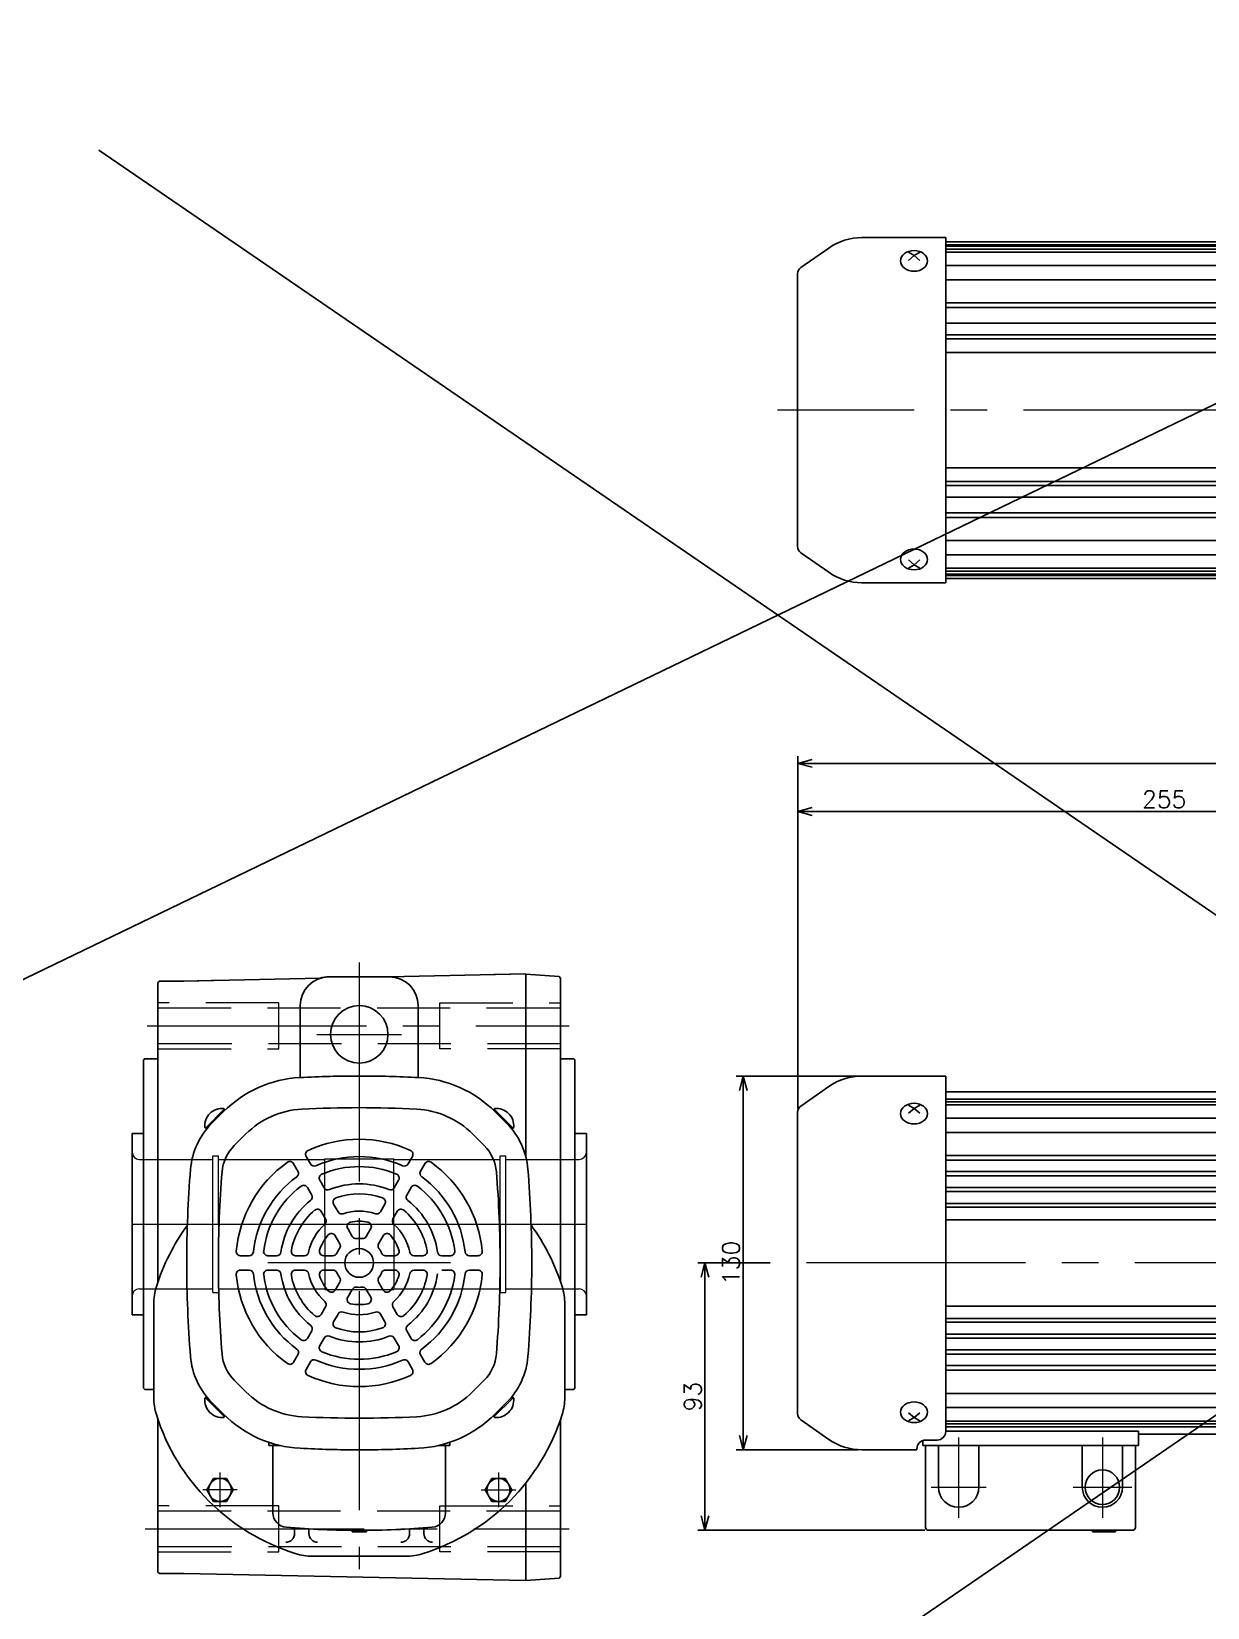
# Model space of a CAD drawing. Header units: millimetres. Extents: x -8731 to 85711, y -14522 to 31379.
# Drawn here: x 36830 to 37239, y -2023 to -1475 of the extents above; entities that cross this region are included whole.
import ezdxf

# ---------------------------------------------------------------- set-up
doc = ezdxf.new("R2010")
doc.units = ezdxf.units.MM
doc.header["$LTSCALE"] = 4
doc.header["$PDMODE"] = 99
doc.header["$PDSIZE"] = 1
doc.linetypes.add('CENTER2', pattern=[28.575, 19.05, -3.175, 3.175, -3.175])
doc.linetypes.add('HIDDEN', pattern=[9.525, 6.35, -3.175])
for name, color, linetype, lineweight in [('04_HIDDEN', 2, 'HIDDEN', 13), ('05_CENTER', 4, 'CENTER2', 13), ('08_DIM', 3, 'Continuous', 13)]:
    doc.layers.add(name, color=color, linetype=linetype, lineweight=lineweight)
doc.layers.add('10_DRAFT', color=8, linetype='Continuous', lineweight=0, plot=False)
doc.styles.add('KSS_TXT', font='txt.shx', dxfattribs={"bigfont": 'extfont2.shx'})
doc.dimstyles.new('KSS_DIM', dxfattribs={"dimscale": 3, "dimtxt": 3, "dimasz": 2.5, "dimexe": 1.25, "dimexo": 0.625, "dimtad": 1, "dimdsep": 46, "dimtxsty": 'KSS_TXT', "dimblk": 'OPEN30', "dimcen": 0, "dimazin": 2, "dimtfac": 0.75, "dimtmove": 0, "dimatfit": 3, "dimldrblk": 'OPEN30', "dimfxl": 1, "dimtolj": 1, "dimarcsym": 0})

# ---------------------------------------------------------------- blocks, each defined once
blk = doc.blocks.new('_Open30')
at = {"color": 0, "linetype": 'ByBlock', "lineweight": -2}
for p, q in [((-1, 0.27), (0, 0)), ((0, 0), (-1, -0.27)), ((0, 0), (-1, 0))]:
    blk.add_line(p, q, dxfattribs=at)
blk = doc.blocks.new('*D3732')
at = {"layer": '08_DIM', "color": 0, "lineweight": -2, "transparency": 16777216}
for p, q in [((37117.33, -1838.05), (37074.85, -1838.05)), ((37077.35, -1843.05), (37077.35, -1963.05)), ((37117.33, -1968.05), (37074.85, -1968.05))]:
    blk.add_line(p, q, dxfattribs=at)
at = {"layer": 'Defpoints', "color": 0, "transparency": 16777216}
for p in [(37118.58, -1838.05), (37077.35, -1968.05), (37118.58, -1968.05)]:
    blk.add_point(p, dxfattribs=at)
at = {"layer": '08_DIM', "color": 0, "lineweight": -2, "transparency": 16777216, "xscale": 5, "yscale": 5, "zscale": 5}
for p, rotation in [((37077.35, -1838.05), 90), ((37077.35, -1968.05), 270)]:
    blk.add_blockref('_Open30', p, dxfattribs=dict(at, rotation=rotation))
at = {"layer": '08_DIM', "color": 0, "transparency": 16777216, "insert": (37073.1, -1903.05), "char_height": 6, "attachment_point": 5, "rotation": 90, "style": 'KSS_TXT'}
blk.add_mtext('\\A1;130', dxfattribs=at)
blk = doc.blocks.new('*D3735')
at = {"layer": '08_DIM', "color": 0, "lineweight": -2, "transparency": 16777216}
for p, q in [((37086.7, -1903.05), (37061.53, -1903.05)), ((37064.03, -1908.05), (37064.03, -1991.05)), ((37140.53, -1996.05), (37061.53, -1996.05))]:
    blk.add_line(p, q, dxfattribs=at)
at = {"layer": 'Defpoints', "color": 0, "transparency": 16777216}
for p in [(37087.95, -1903.05), (37064.03, -1996.05), (37141.78, -1996.05)]:
    blk.add_point(p, dxfattribs=at)
at = {"layer": '08_DIM', "color": 0, "lineweight": -2, "transparency": 16777216, "xscale": 5, "yscale": 5, "zscale": 5}
for p, rotation in [((37064.03, -1903.05), 90), ((37064.03, -1996.05), 270)]:
    blk.add_blockref('_Open30', p, dxfattribs=dict(at, rotation=rotation))
at = {"layer": '08_DIM', "color": 0, "transparency": 16777216, "insert": (37059.78, -1949.55), "char_height": 6, "attachment_point": 5, "rotation": 90, "style": 'KSS_TXT'}
blk.add_mtext('\\A1;93', dxfattribs=at)
blk = doc.blocks.new('*D3743')
at = {"layer": '08_DIM', "color": 0, "lineweight": -2, "transparency": 16777216}
for p, q in [((37096.28, -1849.36), (37096.28, -1726.84)), ((37101.28, -1729.34), (37584.28, -1729.34)), ((37589.28, -1811.3), (37589.28, -1726.84))]:
    blk.add_line(p, q, dxfattribs=at)
at = {"layer": 'Defpoints', "color": 0, "transparency": 16777216}
for p in [(37589.28, -1729.34), (37589.28, -1812.55), (37096.28, -1850.61)]:
    blk.add_point(p, dxfattribs=at)
at = {"layer": '08_DIM', "color": 0, "lineweight": -2, "transparency": 16777216, "xscale": 5, "yscale": 5, "zscale": 5, "rotation": 180}
blk.add_blockref('_Open30', (37096.28, -1729.34), dxfattribs=at)
at = {"layer": '08_DIM', "color": 0, "lineweight": -2, "transparency": 16777216, "xscale": 5, "yscale": 5, "zscale": 5}
blk.add_blockref('_Open30', (37589.28, -1729.34), dxfattribs=at)
at = {"layer": '08_DIM', "color": 0, "transparency": 16777216, "insert": (37342.78, -1725.09), "char_height": 6, "attachment_point": 5, "style": 'KSS_TXT'}
blk.add_mtext('\\A1;493', dxfattribs=at)
blk = doc.blocks.new('*D3753')
at = {"layer": '08_DIM', "color": 0, "lineweight": -2, "transparency": 16777216}
for p, q in [((37096.28, -1849.36), (37096.28, -1743.57)), ((37346.28, -1746.07), (37101.28, -1746.07)), ((37351.28, -1811.3), (37351.28, -1743.57))]:
    blk.add_line(p, q, dxfattribs=at)
at = {"layer": 'Defpoints', "color": 0, "transparency": 16777216}
for p in [(37096.28, -1746.07), (37351.28, -1812.55), (37096.28, -1850.61)]:
    blk.add_point(p, dxfattribs=at)
at = {"layer": '08_DIM', "color": 0, "lineweight": -2, "transparency": 16777216, "xscale": 5, "yscale": 5, "zscale": 5, "rotation": 180}
blk.add_blockref('_Open30', (37096.28, -1746.07), dxfattribs=at)
at = {"layer": '08_DIM', "color": 0, "lineweight": -2, "transparency": 16777216, "xscale": 5, "yscale": 5, "zscale": 5}
blk.add_blockref('_Open30', (37351.28, -1746.07), dxfattribs=at)
at = {"layer": '08_DIM', "color": 0, "transparency": 16777216, "insert": (37223.78, -1741.81), "char_height": 6, "attachment_point": 5, "style": 'KSS_TXT'}
blk.add_mtext('\\A1;255', dxfattribs=at)
blk = doc.blocks.new('GM-SHYM-RH 0.4kW、1／300b_1_1_1')
at = {"color": 0}
for p, q in [((-57.5, 153.6), (-57.1, 154)), ((-57.5, 153.6), (-57.5, 151.5)), ((-57.1, 154), (57.1, 154)), ((31.5, 158), (-31.5, 158)), ((-31.5, 158), (-31.5, 154)), ((31.5, 158), (31.5, 154)), ((57.5, 153.6), (57.1, 154)), ((57.5, 153.6), (57.5, 151.5)), ((-196, 96), (-196, 148.5)), ((-194, 150.5), (-186, 150.5)), ((-181.5, 150.5), (-186, 150.5)), ((-186, 150.5), (-186, 99.5)), ((-179.5, 148), (-179.5, 148.5)), ((-179.5, 137), (-179.5, 148.5)), ((-151, 21), (-148.5, 148.52)), ((-148.53, 147.94), (-148.52, 148.5)), ((-148.01, 149), (-148.52, 148.5)), ((-148.01, 149), (67.66, 149)), ((-57.35, 151.5), (-57.5, 151.5)), ((-57.35, 150), (-57.5, 150)), ((-57.5, 150), (-57.5, 149)), ((-57.35, 151.5), (-57.35, 150)), ((57.35, 151.5), (57.35, 150)), ((57.35, 151.5), (57.5, 151.5)), ((57.35, 150), (57.5, 150)), ((57.5, 150), (57.5, 149)), ((57.5, 149), (84.01, 149)), ((84.01, 149), (84.52, 148.5)), ((87, 21), (84.52, 148.5)), ((-176.5, 145), (-151.53, 145)), ((-163, 18), (-163, 145)), ((-354.5, 139), (-383.69, 139)), ((-354.5, 79), (-354.5, 139)), ((-257.5, 137.5), (-354.5, 137.5)), ((-198, 138.5), (-257.5, 138.5)), ((-257.5, 138.5), (-257.5, 19.5)), ((-257.5, 137.5), (-257.5, 79)), ((-257.5, 137.5), (-257.5, 79)), ((-395.17, 135.38), (-404.89, 128.57)), ((-367.5, 133.92), (-365.5, 132.74)), ((-365.5, 132.74), (-367.5, 131.09)), ((-363.5, 133.92), (-365.5, 132.74)), ((-365.5, 132.74), (-363.5, 131.09)), ((-354.5, 136.5), (-257.5, 136.5)), ((-354.5, 136), (-257.5, 136)), ((-354.5, 135), (-257.5, 135)), ((-354.5, 134), (-257.5, 134)), ((-238.14, 135.5), (-238.14, 22.5)), ((-199, 132.04), (-199.5, 131.34)), ((-196, 132.04), (-199, 132.04)), ((-196, 122.84), (-196, 132.04)), ((-176.5, 134), (-168, 134)), ((-406, 79), (-406, 126.44)), ((-354.5, 129.32), (-257.5, 129.32)), ((-199.5, 131.34), (-199.5, 123.54)), ((-199, 129.74), (-196, 129.74)), ((-354.5, 124.37), (-257.5, 124.37)), ((-199.5, 123.54), (-199, 122.84)), ((-199, 125.14), (-196, 125.14)), ((-199, 122.84), (-196, 122.84)), ((-179.5, 99.5), (-179.5, 121.99)), ((-176.5, 124.99), (-168, 124.99)), ((-354.5, 116.32), (-257.5, 116.32)), ((-176.5, 120.27), (-165.57, 120.27)), ((-354.5, 114.71), (-257.5, 114.71)), ((-354.5, 109.28), (-257.5, 109.28)), ((-354.5, 105.19), (-257.5, 105.19)), ((-354.5, 103.83), (-257.5, 103.83)), ((-354.5, 99), (-257.5, 99)), ((-189.5, 58.5), (-189.5, 99.5)), ((-189.5, 99.5), (-185, 99.5)), ((-185, 58.5), (-185, 99.5)), ((-184, 99.5), (-173, 99.5)), ((-173, 99.5), (-173, 58.5)), ((-241.14, 96), (-257.14, 96)), ((-196.98, 96), (-197.5, 95.1)), ((-197.5, 95.1), (-197.5, 83.9)), ((-196.98, 96), (-196.98, 83)), ((-189.5, 96), (-196.98, 96)), ((-197.5, 83.9), (-196.98, 83)), ((-197.36, 74.97), (-197.36, 83.03)), ((-196.98, 83), (-189.5, 83)), ((-406, 79), (-406, 31.56)), ((-354.5, 79), (-354.5, 19)), ((-257.5, 20.5), (-257.5, 79)), ((-257.5, 20.5), (-257.5, 79)), ((-196.98, 75), (-197.5, 74.1)), ((-197.5, 74.1), (-197.5, 62.9)), ((-196.98, 75), (-196.98, 62)), ((-189.5, 75), (-196.98, 75)), ((-241.14, 62), (-257.14, 62)), ((-197.5, 62.9), (-196.98, 62)), ((-196.98, 62), (-189.5, 62)), ((-196, 9.5), (-196, 62)), ((-354.5, 59), (-257.5, 59)), ((-189.5, 58.5), (-185, 58.5)), ((-186, 58.5), (-186, 7.5)), ((-173, 58.5), (-184, 58.5)), ((-179.5, 58.5), (-179.5, 36.01)), ((-354.5, 54.17), (-257.5, 54.17)), ((-354.5, 52.81), (-257.5, 52.81)), ((-354.5, 48.72), (-257.5, 48.72)), ((-354.5, 43.29), (-257.5, 43.29)), ((-354.5, 41.68), (-257.5, 41.68)), ((-354.5, 33.63), (-257.5, 33.63)), ((-199.5, 34.46), (-199, 35.16)), ((-199.5, 26.66), (-199.5, 34.46)), ((-199, 35.16), (-196, 35.16)), ((-196, 35.16), (-196, 25.96)), ((-176.5, 37.25), (-166.09, 37.25)), ((-176.5, 33.01), (-168, 33.01)), ((-395.17, 22.62), (-404.89, 29.43)), ((-354.5, 28.68), (-257.5, 28.68)), ((-199, 32.86), (-196, 32.86)), ((-199, 28.26), (-196, 28.26)), ((-365.5, 25.26), (-367.5, 26.91)), ((-367.5, 24.08), (-365.5, 25.26)), ((-365.5, 25.26), (-363.5, 26.91)), ((-363.5, 24.08), (-365.5, 25.26)), ((-354.5, 24), (-257.5, 24)), ((-354.5, 23), (-257.5, 23)), ((-354.5, 22), (-257.5, 22)), ((-199, 25.96), (-199.5, 26.66)), ((-196, 25.96), (-199, 25.96)), ((-176.5, 24), (-168, 24)), ((-160, 24.5), (-156.98, 24.5)), ((-354.5, 19), (-383.69, 19)), ((-354.5, 21.5), (-257.5, 21.5)), ((-257.5, 20.5), (-354.5, 20.5)), ((-198, 19.5), (-257.5, 19.5)), ((-179.5, 21), (-179.5, 9.5)), ((-163, 21.5), (-163, 18)), ((-154.02, 21), (87, 21)), ((-153.99, 21), (-153.98, 21.44)), ((-148.01, 9), (-151, 21)), ((84.01, 9), (87, 21)), ((-176.5, 13), (-168, 13)), ((-194, 7.5), (-186, 7.5)), ((-181.5, 7.5), (-186, 7.5)), ((-179.5, 10), (-179.5, 9.5)), ((-148.01, 9), (67.66, 9)), ((-57.5, 8), (-57.5, 9)), ((-57.5, 8), (-57.5, 9)), ((-57.35, 8), (-57.5, 8)), ((-57.35, 8), (-57.5, 8)), ((-57.5, 4.4), (-57.5, 6.5)), ((-57.35, 6.5), (-57.5, 6.5)), ((-57.5, 4.4), (-57.5, 6.5)), ((-57.35, 6.5), (-57.5, 6.5)), ((-57.35, 6.5), (-57.35, 8)), ((-57.35, 6.5), (-57.35, 8)), ((57.35, 6.5), (57.35, 8)), ((57.35, 8), (57.5, 8)), ((57.35, 6.5), (57.35, 8)), ((57.35, 8), (57.5, 8)), ((57.35, 6.5), (57.5, 6.5)), ((57.35, 6.5), (57.5, 6.5)), ((57.5, 8), (57.5, 9)), ((57.5, 9), (84.01, 9)), ((57.5, 8), (57.5, 9)), ((57.5, 9), (84.01, 9)), ((57.5, 4.4), (57.5, 6.5)), ((57.5, 4.4), (57.5, 6.5)), ((-57.5, 4.4), (-57.1, 4)), ((-57.5, 4.4), (-57.1, 4)), ((-57.1, 4), (57.1, 4)), ((-57.1, 4), (57.1, 4)), ((-31.5, 0), (-31.5, 4)), ((21, 4), (-21, 4)), ((31.5, 0), (31.5, 4)), ((57.5, 4.4), (57.1, 4)), ((57.5, 4.4), (57.1, 4)), ((31.5, 0), (-31.5, 0))]:
    blk.add_line(p, q, dxfattribs=at)
for centre, radius, start, end in [((-194, 148.5), 2, 90, 180), ((-181.5, 148.5), 2, 0, 90), ((-176.5, 148), 3, 180, 270), ((-151.53, 148), 3, 270, 358.8898), ((-383.69, 119), 20, 90, 125), ((-241.14, 135.5), 3, 0, 90), ((-198, 140.5), 2, 270, 0), ((-176.5, 137), 3, 180, 270), ((-168, 129), 5, 9.6148, 90), ((-403.4, 126.44), 2.6, 125, 180), ((-197.93, 130.89), 1.57, 180.0003, 227.1003), ((-193.96, 127.44), 5.54, 155.4708, 204.5298), ((-197.93, 123.99), 1.57, 132.9003, 180.0003), ((-176.5, 121.99), 3, 90, 180), ((-168, 119.99), 5, 8.086, 90), ((-176.5, 117.27), 3, 90, 180), ((-184, 98.5), 1, 90, 180), ((-184, 59.5), 1, 180, 270), ((-176.5, 40.25), 3, 180, 270), ((-197.93, 34.01), 1.57, 179.9997, 227.0997), ((-176.5, 36.01), 3, 180, 270), ((-168, 38.01), 5, 270, 351.914), ((-403.4, 31.56), 2.6, 180, 235), ((-193.96, 30.56), 5.54, 155.4702, 204.5292), ((-197.93, 27.11), 1.57, 132.8997, 179.9997), ((-168, 29), 5, 270, 350.3852), ((-383.69, 39), 20, 235, 270), ((-241.14, 22.5), 3, 270, 0), ((-176.5, 21), 3, 90, 180), ((-160, 21.5), 3, 90, 180), ((-156.98, 21.5), 3, 358.8898, 90), ((-198, 17.5), 2, 0, 90), ((-168, 18), 5, 270, 0), ((-176.5, 10), 3, 90, 180), ((-194, 9.5), 2, 180, 270), ((-181.5, 9.5), 2, 270, 0)]:
    blk.add_arc(centre, radius, start, end, dxfattribs=at)
for centre in [(-365.5, 130.92), (-365.5, 27.08)]:
    blk.add_ellipse(centre, major_axis=(4.7, 0), ratio=0.766646, dxfattribs=at)
for centre, start_param, end_param in [((-241.14, 95.74), 3.141593, 4.712389), ((-241.14, 62.26), 1.570796, 3.141593)]:
    blk.add_ellipse(centre, major_axis=(-3, 0), ratio=0.087489, start_param=start_param, end_param=end_param, dxfattribs=at)
at = {"layer": '04_HIDDEN', "color": 0}
for p, q in [((-22.5, 155.5), (-22.5, 129.95)), ((22.5, 155.5), (22.5, 129.95)), ((-139, 149), (-139, 107)), ((-137.25, 9), (-137.25, 149)), ((-124.75, 149), (-124.75, 9)), ((-123, 107), (-123, 149)), ((61, 149), (61, 107)), ((62.75, 9), (62.75, 149)), ((75.25, 149), (75.25, 9)), ((77, 107), (77, 149)), ((-23.75, 129.95), (-23.75, 128)), ((23.75, 129.95), (-23.75, 129.95)), ((0, 128), (-23.75, 128)), ((-22.5, 128), (-22.5, 91)), ((0, 128), (23.75, 128)), ((22.5, 128), (22.5, 91)), ((23.75, 129.95), (23.75, 128)), ((-139, 107), (-123, 107)), ((61, 107), (77, 107)), ((-189.5, 89), (-185, 89)), ((0, 91), (-22.7, 91)), ((-22.7, 91), (-22.7, 67)), ((0, 91), (22.7, 91)), ((22.7, 91), (22.7, 67)), ((-189.5, 69), (-185, 69)), ((0, 67), (-22.7, 67)), ((-22.5, 67), (-22.5, 30)), ((0, 67), (22.7, 67)), ((22.5, 67), (22.5, 30)), ((-139, 51), (-123, 51)), ((-139, 9), (-139, 51)), ((-123, 51), (-123, 9)), ((61, 51), (77, 51)), ((61, 9), (61, 51)), ((77, 51), (77, 9)), ((-23.75, 30), (-23.75, 28.05)), ((0, 30), (-23.75, 30)), ((23.75, 28.05), (-23.75, 28.05)), ((-22.5, 28.05), (-22.5, 2.5)), ((0, 30), (23.75, 30)), ((22.5, 28.05), (22.5, 2.5)), ((23.75, 30), (23.75, 28.05))]:
    blk.add_line(p, q, dxfattribs=at)
for centre, start, end in [((-25, 155.5), 0, 90), ((25, 155.5), 90, 180), ((-25, 2.5), 270, 0), ((25, 2.5), 180, 270)]:
    blk.add_arc(centre, 2.5, start, end, dxfattribs=at)
at = {"layer": '05_CENTER', "color": 0}
for p, q in [((-131, 5.28), (-131, 152.05)), ((69, 5.28), (69, 152.05)), ((-201.3, 127.44), (-193.3, 127.44)), ((-199.21, 89.5), (-178.91, 89.5)), ((91.7, 79), (-413.03, 79)), ((-199.21, 68.5), (-178.91, 68.5)), ((-201.3, 30.56), (-193.3, 30.56))]:
    blk.add_line(p, q, dxfattribs=at)
at = {"layer": '10_DRAFT'}
blk.add_line((0, 158), (0, 0), dxfattribs=at)
blk = doc.blocks.new('GM-SHYM-RH 0.4kW、1／300a_1_1_1')
at = {"color": 0}
for p, q in [((-189.5, 86), (-185, 86)), ((-189.5, 86), (-189.5, 31)), ((-185, 86), (-185, 31)), ((77, 87), (-141, 87)), ((-141, 86), (77, 86)), ((-151, 77), (-151, 47)), ((-150, -114), (-150, 77)), ((86, 77), (86, -114)), ((87, 77), (87, -114)), ((-90.24, 75.5), (28.25, 75.5)), ((-90.24, 74), (28.25, 74)), ((-354.5, 51.5), (-383.69, 51.5)), ((-354.5, -13.5), (-354.5, 51.5)), ((-185, 28.5), (-185, 50)), ((-174, 51), (-184, 51)), ((-173, 24), (-173, 50)), ((-395.17, 47.88), (-404.89, 41.07)), ((-354.5, 46), (-257.5, 46)), ((-257.5, 46.01), (-257.5, -72.99)), ((-257.5, 46.01), (-257.5, -72.99)), ((-243.76, 45.72), (-257.5, 45)), ((-257.5, 44.75), (-257.5, 45.5)), ((-257.5, 45.5), (-257.5, 44.75)), ((-257.5, -13.5), (-257.5, 45)), ((-197, 47.5), (-197.5, 46.63)), ((-197.5, 46.63), (-197.5, 35.37)), ((-197, 47.5), (-197, 34.5)), ((-189.5, 47.5), (-197, 47.5)), ((-189.5, 34.5), (-189.5, 47.5)), ((-151, 47), (-154, 37)), ((-406, -13.5), (-406, 38.94)), ((-367.5, 41.42), (-365.5, 40.24)), ((-365.5, 40.24), (-367.5, 38.59)), ((-363.5, 41.42), (-365.5, 40.24)), ((-365.5, 40.24), (-363.5, 38.59)), ((-354.5, 43.5), (-257.5, 43.5)), ((-354.5, 42.5), (-257.5, 42.5)), ((-354.5, 41.5), (-257.5, 41.5)), ((-238.5, 30.5), (-238.5, 40.73)), ((-139.5, 39.04), (-139.5, -76.04)), ((-138, 39.04), (-138, -76.04)), ((74, 39.2), (74, -76.2)), ((75.5, 39.2), (75.5, -76.2)), ((-354.5, 36.82), (-257.5, 36.82)), ((-197, 34.5), (-197.5, 35.37)), ((-189.5, 34.5), (-197, 34.5)), ((-154, 37), (-154, -74)), ((-354.5, 31.87), (-257.5, 31.87)), ((-238.5, -13.5), (-238.5, 30.5)), ((-186, 27.5), (-194, 27.5)), ((-189.5, 31), (-185, 31)), ((-186, 27.5), (-186, -115.5)), ((-186, 27.5), (-186, -115.5)), ((-186, -44), (-186, 27.5)), ((-186, -44), (-186, 27.5)), ((-186, -44), (-186, 27.5)), ((-186, -44), (-186, 27.5)), ((-186, -44), (-186, 27.5)), ((-186, -44), (-186, 27.5)), ((-181.5, 27.5), (-186, 27.5)), ((-186, -44), (-186, 27.5)), ((-354.5, 23.82), (-257.5, 23.82)), ((-354.5, 22.21), (-257.5, 22.21)), ((-196, 25.5), (-196, -44)), ((-179.5, 14), (-179.5, 25.5)), ((-176.5, 22), (-154, 22)), ((-7, 26.3), (7, 26.3)), ((-7, 26.3), (-7, 21.38)), ((7, 26.3), (7, 21.38)), ((-354.5, 18.25), (-257.5, 18.25)), ((-354.5, 16.78), (-257.5, 16.78)), ((-354.5, 12.69), (-257.5, 12.69)), ((-354.5, 11.33), (-257.5, 11.33)), ((-235.5, 16), (-198, 16)), ((-176.5, 11), (-168, 11)), ((-354.5, 7.14), (-257.5, 7.14)), ((-354.5, 5.87), (-257.5, 5.87)), ((-241.5, 7), (-257.5, 7)), ((-199, 9.04), (-199.5, 8.34)), ((-199.5, 8.34), (-199.5, 0.54)), ((-196, 9.04), (-199, 9.04)), ((-199, 6.74), (-196, 6.74)), ((-196, -0.16), (-196, 9.04)), ((-354.5, 1.5), (-257.5, 1.5)), ((-199.5, 0.54), (-199, -0.16)), ((-199, 2.14), (-196, 2.14)), ((-176.5, 1.99), (-168, 1.99)), ((-199, -0.16), (-196, -0.16)), ((-179.5, -44), (-179.5, -1.01)), ((-176.5, -2.25), (-166.09, -2.25)), ((-201, -8), (-235.5, -8)), ((-406, -13.5), (-406, -65.94)), ((-354.5, -13.5), (-354.5, -72.12)), ((-257.5, -13.5), (-257.5, -72)), ((-354.5, -28.5), (-257.5, -28.5)), ((-354.5, -32.87), (-257.5, -32.87)), ((-354.5, -34.14), (-257.5, -34.14)), ((-354.5, -38.33), (-257.5, -38.33)), ((-201, -33), (-257.5, -33)), ((-354.5, -39.69), (-257.5, -39.69)), ((-354.5, -43.78), (-257.5, -43.78)), ((-354.5, -45.25), (-257.5, -45.25)), ((-354.5, -49.21), (-257.5, -49.21)), ((-196, -113.5), (-196, -44)), ((-186, -44), (-186, -115.5)), ((-186, -44), (-186, -114)), ((-186, -44), (-186, -115.5)), ((-186, -44), (-186, -115.5)), ((-186, -44), (-186, -115.5)), ((-186, -44), (-186, -115.5)), ((-186, -44), (-186, -114)), ((-179.5, -44), (-179.5, -86.99)), ((-354.5, -50.82), (-257.5, -50.82)), ((-354.5, -58.87), (-257.5, -58.87)), ((-365.5, -67.24), (-367.5, -65.59)), ((-365.5, -67.24), (-363.5, -65.59)), ((-354.5, -63.82), (-257.5, -63.82)), ((-395.17, -74.88), (-404.89, -68.07)), ((-367.5, -68.42), (-365.5, -67.24)), ((-363.5, -68.42), (-365.5, -67.24)), ((-354.5, -68.5), (-257.5, -68.5)), ((-354.5, -69.5), (-257.5, -69.5)), ((-354.5, -70.5), (-257.5, -70.5)), ((-257.5, -71.5), (-257.5, -70.75)), ((-362.5, -77), (-362.5, -75.29)), ((-361.5, -75.12), (-357.5, -75.12)), ((-287.5, -72), (-354.5, -72)), ((-287.5, -77), (-287.5, -72)), ((-287.5, -73), (-257.5, -73)), ((-200.74, -74.97), (-257.5, -72)), ((-231, -76.24), (-231, -81.1)), ((-151, -84), (-154, -74)), ((-364.5, -78.5), (-383.69, -78.5)), ((-364.5, -78.5), (-364.5, -78.12)), ((-287.5, -77), (-362.5, -77)), ((-361.5, -105.5), (-361.5, -77)), ((-357, -77), (-357, -91.5)), ((-343, -77), (-343, -91.5)), ((-307, -77), (-307, -91.5)), ((-293, -77), (-293, -91.5)), ((-288.5, -105.5), (-288.5, -77)), ((-228.1, -84.1), (-207.83, -84.81)), ((-196.87, -110.62), (-222.03, -85.13)), ((-196.4, -101.78), (-205.33, -86.31)), ((-176.5, -85.27), (-165.57, -85.27)), ((-151, -84), (-151, -114)), ((-199.5, -88.54), (-199, -87.84)), ((-199.5, -96.34), (-199.5, -88.54)), ((-199, -87.84), (-196, -87.84)), ((-199, -90.14), (-196, -90.14)), ((-196, -87.84), (-196, -97.04)), ((-176.5, -89.99), (-168, -89.99)), ((-199, -97.04), (-199.5, -96.34)), ((-199, -94.74), (-196, -94.74)), ((-196, -97.04), (-199, -97.04)), ((-179.5, -102), (-179.5, -113.5)), ((-176.5, -99), (-168, -99)), ((-289.5, -106.5), (-360.5, -106.5)), ((-303.5, -106.5), (-303.5, -107)), ((-295.5, -107), (-303.5, -107)), ((-298, -106.5), (-298, -107)), ((-295.5, -106.5), (-295.5, -107)), ((-176.5, -110), (-154, -110)), ((28.25, -111), (-90.24, -111)), ((28.25, -112.5), (-90.24, -112.5)), ((-186, -115.5), (-194, -115.5)), ((-181.5, -115.5), (-186, -115.5)), ((77, -123), (-141, -123)), ((77, -124), (-141, -124))]:
    blk.add_line(p, q, dxfattribs=at)
for centre, radius in [((-109, 77), 7), ((47, 77), 7), ((-131, 69), 8), ((-109, 77), 4.5), ((47, 77), 4.5), ((69, 69), 8), ((-131, 69), 6.25), ((69, 69), 6.25), ((0, 0), 66), ((0, 0), 64.5), ((0, 0), 57.5), ((0, 0), 31.5), ((-300, -91.5), 6), ((-131, -106), 8), ((69, -106), 8), ((-131, -106), 6.25), ((69, -106), 6.25), ((-109, -114), 7), ((-109, -114), 4.4), ((47, -114), 7), ((47, -114), 4.5)]:
    blk.add_circle(centre, radius, dxfattribs=at)
for centre, radius, start, end in [((-141, 77), 10, 90, 180), ((-141, 77), 9, 90, 180), ((77, 77), 10, 0, 90), ((77, 77), 9, 0, 90), ((-90.24, 65.5), 10, 90, 148.4846), ((-90.24, 65.5), 8.5, 90, 148.4846), ((28.25, 65.5), 10, 31.5154, 90), ((28.25, 65.5), 8.5, 31.5154, 90), ((-109, 77), 12, 282.6202, 328.4846), ((-109, 77), 13.5, 282.6202, 328.4846), ((47, 77), 13.5, 211.5154, 257.3798), ((47, 77), 12, 211.5154, 257.3798), ((-104.19, 55.53), 10, 102.6202, 153.3237), ((-104.19, 55.53), 8.5, 102.6202, 153.3237), ((42.19, 55.53), 8.5, 26.6763, 77.3798), ((42.19, 55.53), 10, 26.6763, 77.3798), ((-131, 69), 20, 272.866, 333.3237), ((-131, 69), 21.5, 272.866, 333.3237), ((69, 69), 21.5, 206.6763, 263.3002), ((69, 69), 20, 206.6763, 263.3002), ((-383.69, 31.5), 20, 90, 125), ((-184, 50), 1, 90, 180), ((-174, 50), 1, 0, 90), ((-243.5, 40.73), 5, 0, 93), ((-129.5, 39.04), 10, 92.866, 180), ((-129.5, 39.04), 8.5, 92.866, 180), ((65.5, 39.2), 8.5, 0, 83.3002), ((65.5, 39.2), 10, 0, 83.3002), ((-403.4, 38.94), 2.6, 125, 180), ((-194, 25.5), 2, 90, 180), ((-186, 28.5), 1, 270, 0), ((-186, 28.5), 1, 270, 0), ((-181.5, 25.5), 2, 0, 90), ((-176.5, 25), 3, 180, 270), ((-171, 24), 2, 180, 270), ((-235.5, 19), 3, 180, 270), ((-198, 18), 2, 270, 0), ((-186.2, 18.95), 0.2, 270, 0), ((-186.2, 18.95), 0.2, 270, 0), ((-186.2, 18.95), 0.2, 270, 0), ((0, 0), 22.5, 108.1262, 71.8738), ((-176.5, 14), 3, 180, 270), ((-168, 6), 5, 9.6148, 90), ((-241.5, 4), 3, 0, 90), ((-197.93, 7.89), 1.57, 180.0003, 227.1003), ((-193.96, 4.44), 5.54, 155.4708, 204.5298), ((-160.11, 7.34), 3, 189.6148, 270), ((-197.93, 0.99), 1.57, 132.9003, 180.0003), ((-176.5, -1.01), 3, 90, 180), ((-168, -3.01), 5, 8.086, 90), ((-235.5, -5), 3, 180, 270), ((-201, -3), 5, 270, 0), ((-176.5, -5.25), 3, 90, 180), ((-160.08, -1.89), 3, 188.086, 270), ((-201, -38), 5, 0, 90), ((-403.4, -65.94), 2.6, 180, 235), ((-383.69, -58.5), 20, 235, 270), ((-361.5, -78.12), 3, 90, 180), ((-357.5, -72.12), 3, 270, 0), ((-234, -76.24), 3, 0, 87), ((-201, -79.97), 5, 0, 87), ((-129.5, -76.04), 10, 180, 267.134), ((-129.5, -76.04), 8.5, 180, 267.134), ((65.5, -76.2), 8.5, 276.6998, 0), ((65.5, -76.2), 10, 276.6998, 0), ((-228, -81.1), 3, 180, 268), ((-224.16, -87.24), 3, 44.6311, 88), ((-207.93, -87.81), 3, 30, 88), ((-176.5, -82.27), 3, 180, 270), ((-176.5, -86.99), 3, 180, 270), ((-168, -84.99), 5, 270, 351.914), ((-160.08, -86.11), 3, 90, 171.914), ((-131, -106), 20, 26.6763, 87.134), ((-131, -106), 21.5, 26.6763, 87.134), ((69, -106), 21.5, 96.6998, 153.3237), ((69, -106), 20, 96.6998, 153.3237), ((-350, -91.5), 7, 180, 0), ((-300, -91.5), 7, 180, 0), ((-197.93, -88.99), 1.57, 179.9997, 227.0997), ((-193.96, -92.44), 5.54, 155.4702, 204.5292), ((-160.11, -95.34), 3, 90, 170.3852), ((-197.93, -95.89), 1.57, 132.8997, 179.9997), ((-168, -94), 5, 270, 350.3852), ((-104.19, -92.53), 10, 206.6763, 257.3798), ((-104.19, -92.53), 8.5, 206.6763, 257.3798), ((42.19, -92.53), 8.5, 282.6202, 333.3237), ((42.19, -92.53), 10, 282.6202, 333.3237), ((-199, -103.28), 3, 0, 30), ((-176.5, -102), 3, 90, 180), ((-109, -114), 12, 31.5154, 77.3798), ((-109, -114), 13.5, 31.5154, 77.3798), ((47, -114), 13.5, 102.6202, 148.4846), ((47, -114), 12, 102.6202, 148.4846), ((-360.5, -105.5), 1, 180, 270), ((-289.5, -105.5), 1, 270, 0), ((-186.2, -106.95), 0.2, 0, 90), ((-90.24, -102.5), 10, 211.5154, 270), ((-90.24, -102.5), 8.5, 211.5154, 270), ((28.25, -102.5), 8.5, 270, 328.4846), ((28.25, -102.5), 10, 270, 328.4846), ((-199, -112.73), 3, 0, 44.6311), ((-194, -113.5), 2, 180, 270), ((-181.5, -113.5), 2, 270, 0), ((-176.5, -113), 3, 90, 180), ((-154, -113), 3, 0, 90), ((-141, -114), 10, 180, 270), ((-141, -114), 9, 180, 270), ((77, -114), 10, 270, 0), ((77, -114), 9, 270, 0)]:
    blk.add_arc(centre, radius, start, end, dxfattribs=at)
for centre in [(-365.5, 38.42), (-365.5, -65.42)]:
    blk.add_ellipse(centre, major_axis=(4.7, 0), ratio=0.766646, dxfattribs=at)
at = {"layer": '04_HIDDEN', "color": 0}
for p, q in [((-189.5, 76), (-185, 76)), ((-189.5, 56), (-185, 56))]:
    blk.add_line(p, q, dxfattribs=at)
at = {"layer": '05_CENTER', "color": 0}
for p, q in [((-131, 54.19), (-131, 83.81)), ((-109, 87.43), (-109, 66.57)), ((47, 87.43), (47, 66.57)), ((69, 54.19), (69, 83.81)), ((-98.41, 77), (-119.59, 77)), ((0, 80.2), (0, -80.2)), ((57.59, 77), (36.41, 77)), ((-193.28, 66), (-180.48, 66)), ((-116.19, 69), (-145.81, 69)), ((83.81, 69), (54.19, 69)), ((-199.21, 41), (-178.91, 41)), ((-201.3, 4.44), (-193.3, 4.44)), ((80.2, 0), (-80.2, 0)), ((-212.47, -13.5), (-414.32, -13.5)), ((-241.5, -44), (-172.49, -44)), ((-350, -74.22), (-350, -102.2)), ((-300, -74.22), (-300, -102.2)), ((-359.59, -91.5), (-340.41, -91.5)), ((-310.19, -91.5), (-289.81, -91.5)), ((-201.3, -92.44), (-193.3, -92.44)), ((-131, -120.81), (-131, -91.19)), ((69, -120.81), (69, -91.19)), ((-109, -103.57), (-109, -124.43)), ((47, -103.57), (47, -124.43)), ((-116.19, -106), (-145.81, -106)), ((83.81, -106), (54.19, -106)), ((-98.41, -114), (-119.59, -114)), ((57.59, -114), (36.41, -114))]:
    blk.add_line(p, q, dxfattribs=at)
blk = doc.blocks.new('GM-SHYM-RH 0.4kW、1／300d_1_1_1')
at = {"color": 0}
for p, q in [((-149, 84), (-148.5, 84.5)), ((-149, 84), (-149, -20)), ((-148.5, 84.5), (-140, 84.5)), ((-140, 84.5), (-92.64, 85.5)), ((-140, 84.5), (-125.8, 84.8)), ((-89.5, 86), (-68.6, 86)), ((-89.5, 86), (-68.5, 86)), ((-68.66, 86), (-21, 87)), ((-32.2, 86.76), (-21, 87)), ((-21, 23.17), (-21, 87)), ((-21, 86.96), (-9.5, 86.08)), ((-9.5, 86.08), (-9, 85.54)), ((-9.5, 86.08), (-9, 85.54)), ((-9, 0), (-9, 85.54)), ((-99.5, 50.98), (-99.5, 76)), ((-58.5, 50.98), (-58.5, 76)), ((-154, 57.1), (-153.6, 57.5)), ((-154, 57.1), (-154, 0)), ((-149, 57.5), (-153.6, 57.5)), ((-9, 57.5), (-4.4, 57.5)), ((-4, 57.1), (-4.4, 57.5)), ((-4, 57.1), (-4, 0)), ((-125.85, 40.06), (-132.53, 33.38)), ((-125.6, 39.75), (-132.25, 33.1)), ((-126.21, 39.13), (-130.26, 35.08)), ((-125.6, 39.75), (-126.09, 40.23)), ((-32.4, 39.75), (-31.91, 40.23)), ((-32.4, 39.75), (-25.75, 33.1)), ((-32.15, 40.06), (-25.47, 33.38)), ((-31.79, 39.13), (-27.74, 35.08)), ((-132.25, 33.1), (-132.73, 33.59)), ((-41.93, 33.05), (-41.95, 33.05)), ((-25.75, 33.1), (-25.27, 33.59)), ((-158, 31.5), (-158, -31.5)), ((-158, 31.5), (-154, 31.5)), ((-118.43, 31.35), (-122.48, 27.3)), ((-39.57, 31.35), (-35.52, 27.3)), ((0, 31.5), (-4, 31.5)), ((0, 31.5), (0, -31.5)), ((-95.98, 20.91), (-97.49, 23.52)), ((-60.51, 23.52), (-62.02, 20.91)), ((-100.31, 18.41), (-101.82, 21.02)), ((-56.18, 21.02), (-57.69, 18.41)), ((-95.53, 10.12), (-97.04, 12.75)), ((-91.2, 12.62), (-92.71, 15.25)), ((-65.29, 15.25), (-66.8, 12.62)), ((-60.96, 12.75), (-62.47, 10.12)), ((-86.38, 4.28), (-87.91, 6.93)), ((-70.09, 6.93), (-71.62, 4.28)), ((-154, -57.1), (-154, 0)), ((-90.71, 1.78), (-92.24, 4.43)), ((-65.76, 4.43), (-67.29, 1.78)), ((-9, 0), (-9, -20)), ((-4, -57.1), (-4, 0)), ((-85.75, -6.81), (-87.35, -4.04)), ((-81.42, -4.31), (-83.02, -1.54)), ((-74.98, -1.54), (-76.58, -4.31)), ((-70.65, -4.04), (-72.25, -6.81)), ((-120.31, -11), (-117.29, -11)), ((-120.31, -16), (-117.29, -16)), ((-110.75, -11), (-107.72, -11)), ((-110.75, -16), (-107.72, -16)), ((-101.14, -11), (-98.09, -11)), ((-101.14, -16), (-98.09, -16)), ((-91.37, -11), (-88.17, -11)), ((-91.37, -16), (-88.17, -16)), ((-69.83, -11), (-66.63, -11)), ((-69.83, -16), (-66.63, -16)), ((-59.91, -11), (-56.86, -11)), ((-59.91, -16), (-56.86, -16)), ((-50.28, -11), (-47.25, -11)), ((-50.28, -16), (-47.25, -16)), ((-40.71, -11), (-37.69, -11)), ((-40.71, -16), (-37.69, -16)), ((-85.75, -20.19), (-87.35, -22.96)), ((-70.65, -22.96), (-72.25, -20.19)), ((-81.42, -22.69), (-83.02, -25.46)), ((-74.98, -25.46), (-76.58, -22.69)), ((-158, -31.5), (-154, -31.5)), ((-150.5, -27.76), (-150.5, -60.24)), ((-90.71, -28.78), (-92.24, -31.43)), ((-86.38, -31.28), (-87.91, -33.93)), ((-70.09, -33.93), (-71.62, -31.28)), ((-65.76, -31.43), (-67.29, -28.78)), ((-7.5, -27.76), (-7.5, -60.24)), ((0, -31.5), (-4, -31.5)), ((-95.53, -37.12), (-97.04, -39.75)), ((-60.96, -39.75), (-62.47, -37.12)), ((-91.2, -39.62), (-92.71, -42.25)), ((-65.29, -42.25), (-66.8, -39.62)), ((-100.31, -45.41), (-101.82, -48.02)), ((-95.98, -47.91), (-97.49, -50.52)), ((-60.51, -50.52), (-62.02, -47.91)), ((-56.18, -48.02), (-57.69, -45.41)), ((-118.43, -58.35), (-122.48, -54.3)), ((-39.57, -58.35), (-35.52, -54.3)), ((-154, -57.1), (-153.6, -57.5)), ((-150.5, -57.5), (-153.6, -57.5)), ((-132.25, -60.1), (-132.73, -60.59)), ((-125.6, -66.75), (-132.25, -60.1)), ((-32.4, -66.75), (-25.75, -60.1)), ((-25.75, -60.1), (-25.27, -60.59)), ((-7.5, -57.5), (-4.4, -57.5)), ((-4, -57.1), (-4.4, -57.5)), ((-125.85, -67.06), (-132.53, -60.38)), ((-126.21, -66.13), (-130.26, -62.08)), ((-32.15, -67.06), (-25.47, -60.38)), ((-31.79, -66.13), (-27.74, -62.08)), ((-149, -68), (-149, -121)), ((-125.6, -66.75), (-126.09, -67.23)), ((-32.4, -66.75), (-31.91, -67.23)), ((-9, -68), (-9, -122.54)), ((-110.5, -75.89), (-110.5, -77)), ((-47.5, -75.89), (-47.5, -77)), ((-110.5, -77), (-106.56, -77)), ((-109, -100.44), (-109, -77)), ((-51.44, -77), (-47.5, -77)), ((-49, -100.44), (-49, -77)), ((-129.74, -88.44), (-132.04, -92.44)), ((-132.04, -92.44), (-129.74, -96.44)), ((-125.14, -88.44), (-129.74, -88.44)), ((-122.84, -92.44), (-125.14, -88.44)), ((-125.14, -96.44), (-122.84, -92.44)), ((-35.16, -92.44), (-32.86, -88.44)), ((-32.86, -96.44), (-35.16, -92.44)), ((-32.86, -88.44), (-28.26, -88.44)), ((-28.26, -88.44), (-25.96, -92.44)), ((-25.96, -92.44), (-28.26, -96.44)), ((-21, -89.96), (-21, -124)), ((-129.74, -96.44), (-125.14, -96.44)), ((-28.26, -96.44), (-32.86, -96.44)), ((-101.5, -105.66), (-101.5, -107.62)), ((-96.5, -105.99), (-96.5, -107.62)), ((-81.5, -107), (-81.5, -106.49)), ((-81.5, -107), (-76.5, -107)), ((-76.5, -107), (-76.5, -106.49)), ((-61.5, -105.99), (-61.5, -107.62)), ((-56.5, -105.66), (-56.5, -107.62)), ((-62.76, -115.5), (-95.24, -115.5)), ((-149, -121), (-148.5, -121.5)), ((-148.5, -121.5), (-140, -121.5)), ((-140, -121.5), (-21, -124)), ((-21, -123.96), (-9.5, -123.08)), ((-9, -122.54), (-9.5, -123.08)), ((-9, -122.54), (-9.5, -123.08))]:
    blk.add_line(p, q, dxfattribs=at)
for centre, radius in [((-79, 66), 10), ((-79, -13.5), 5), ((-127.44, -92.44), 4), ((-30.56, -92.44), 4)]:
    blk.add_circle(centre, radius, dxfattribs=at)
for centre, radius, start, end in [((-89.5, 76), 10, 90, 180), ((-89.5, 76), 10, 90, 108.2862), ((-68.5, 76), 10, 0, 90), ((-97.5, 10.42), 40.6, 92.946, 135), ((-79, -349.1), 400.6, 90, 92.946), ((-79, -349.1), 400.6, 87.054, 90), ((-60.5, 10.42), 40.6, 45, 87.054), ((-126.66, 34.16), 6.1, 84.6019, 185.3981), ((-97.5, 10.42), 29.6, 92.946, 135), ((-79, -349.1), 389.6, 90, 92.946), ((-79, -349.1), 389.6, 87.054, 90), ((-60.5, 10.42), 29.6, 45, 87.054), ((-31.34, 34.16), 6.1, 354.6019, 95.3981), ((-112.16, 16.98), 25.6, 135, 175.3378), ((-45.84, 16.98), 25.6, 4.6622, 45), ((-79, -13.5), 43, 65.5311, 114.4689), ((-112.16, 16.98), 14.6, 135, 175.3378), ((-96.19, 24.27), 1.5, 114.4689, 210), ((-79, -13.5), 37, 65.9636, 114.0364), ((-61.81, 24.27), 1.5, 330, 65.5311), ((-45.84, 16.98), 14.6, 4.6622, 45), ((261.6, -13.5), 400.6, 175.3378, 180), ((261.6, -13.5), 389.6, 175.3378, 180), ((-79, -13.5), 43, 125.5311, 174.4689), ((-79, -13.5), 37, 125.9636, 174.0364), ((-103.12, 20.27), 1.5, 30, 125.5311), ((-101.61, 17.66), 1.5, 305.9636, 30), ((-94.68, 21.66), 1.5, 210, 294.0364), ((-91.41, 16), 1.5, 112.8192, 210), ((-79, -13.5), 33.5, 67.1808, 112.8192), ((-66.59, 16), 1.5, 330, 67.1808), ((-63.32, 21.66), 1.5, 245.9636, 330), ((-56.39, 17.66), 1.5, 150, 234.0364), ((-79, -13.5), 37, 5.9636, 54.0364), ((-54.88, 20.27), 1.5, 54.4689, 150), ((-79, -13.5), 43, 5.5311, 54.4689), ((-419.6, -13.5), 389.6, 0, 4.6622), ((-419.6, -13.5), 400.6, 0, 4.6622), ((-79, -13.5), 33.5, 127.1808, 172.8192), ((-98.34, 12), 1.5, 30, 127.1808), ((-89.9, 13.37), 1.5, 210, 292.0719), ((-79, -13.5), 27.5, 67.9281, 112.0719), ((-68.1, 13.37), 1.5, 247.9281, 330), ((-59.66, 12), 1.5, 52.8192, 150), ((-79, -13.5), 33.5, 7.1808, 52.8192), ((-79, -13.5), 27.5, 127.9281, 172.0719), ((-96.83, 9.37), 1.5, 307.9281, 30), ((-86.61, 7.68), 1.5, 109.7597, 210), ((-79, -13.5), 24, 70.2403, 109.7597), ((-71.39, 7.68), 1.5, 330, 70.2403), ((-61.17, 9.37), 1.5, 150, 232.0719), ((-79, -13.5), 27.5, 7.9281, 52.0719), ((-79, -13.5), 24, 130.2403, 169.7597), ((-93.53, 3.68), 1.5, 30, 130.2403), ((-92.01, 1.03), 1.5, 311.837, 30), ((-85.08, 5.03), 1.5, 210, 288.163), ((-79, -13.5), 18, 71.837, 108.163), ((-81.72, -0.79), 1.5, 102.0798, 210), ((-79, -13.5), 14.5, 77.9202, 102.0798), ((-76.28, -0.79), 1.5, 330, 77.9202), ((-72.92, 5.03), 1.5, 251.837, 330), ((-65.99, 1.03), 1.5, 150, 228.163), ((-64.47, 3.68), 1.5, 49.7597, 150), ((-79, -13.5), 24, 10.2403, 49.7597), ((-79, -44), 74, 143.8924, 162.4975), ((-79, -13.5), 18, 131.837, 168.163), ((-79, -13.5), 14.5, 137.9202, 162.0798), ((-88.65, -4.79), 1.5, 30, 137.9202), ((-80.12, -3.56), 1.5, 210, 276.4218), ((-79, -13.5), 8.5, 83.5782, 96.4218), ((-77.88, -3.56), 1.5, 263.5782, 330), ((-69.35, -4.79), 1.5, 42.0798, 150), ((-79, -13.5), 14.5, 17.9202, 42.0798), ((-79, -13.5), 18, 11.837, 48.163), ((-79, -44), 74, 17.5025, 36.1076), ((-120.31, -9.5), 1.5, 174.4689, 270), ((-117.29, -9.5), 1.5, 270, 354.0364), ((-110.75, -9.5), 1.5, 172.8192, 270), ((-107.72, -9.5), 1.5, 270, 352.0719), ((-101.14, -9.5), 1.5, 169.7597, 270), ((-98.09, -9.5), 1.5, 270, 348.163), ((-91.37, -9.5), 1.5, 162.0798, 270), ((-88.17, -9.5), 1.5, 270, 336.4218), ((-79, -13.5), 8.5, 143.5782, 156.4218), ((-87.05, -7.56), 1.5, 323.5782, 30), ((-70.95, -7.56), 1.5, 150, 216.4218), ((-79, -13.5), 8.5, 23.5782, 36.4218), ((-69.83, -9.5), 1.5, 203.5782, 270), ((-66.63, -9.5), 1.5, 270, 17.9202), ((-59.91, -9.5), 1.5, 191.837, 270), ((-56.86, -9.5), 1.5, 270, 10.2403), ((-50.28, -9.5), 1.5, 187.9281, 270), ((-47.25, -9.5), 1.5, 270, 7.1808), ((-40.71, -9.5), 1.5, 185.9636, 270), ((-37.69, -9.5), 1.5, 270, 5.5311), ((261.6, -13.5), 400.6, 180, 184.6622), ((261.6, -13.5), 389.6, 180, 184.6622), ((-120.31, -17.5), 1.5, 90, 185.5311), ((-117.29, -17.5), 1.5, 5.9636, 90), ((-110.75, -17.5), 1.5, 90, 187.1808), ((-107.72, -17.5), 1.5, 7.9281, 90), ((-101.14, -17.5), 1.5, 90, 190.2403), ((-98.09, -17.5), 1.5, 11.837, 90), ((-91.37, -17.5), 1.5, 90, 197.9202), ((-88.17, -17.5), 1.5, 23.5782, 90), ((-69.83, -17.5), 1.5, 90, 156.4218), ((-66.63, -17.5), 1.5, 342.0798, 90), ((-59.91, -17.5), 1.5, 90, 168.163), ((-56.86, -17.5), 1.5, 349.7597, 90), ((-47.25, -17.5), 1.5, 352.8192, 90), ((-40.71, -17.5), 1.5, 90, 174.0364), ((-37.69, -17.5), 1.5, 354.4689, 90), ((-419.6, -13.5), 389.6, 355.3378, 0), ((-419.6, -13.5), 400.6, 355.3378, 0), ((-130.5, -27.76), 20, 162.4975, 180), ((-79, -13.5), 43, 185.5311, 234.4689), ((-79, -13.5), 37, 185.9636, 234.0364), ((-79, -13.5), 33.5, 187.1808, 232.8192), ((-79, -13.5), 27.5, 187.9281, 232.0719), ((-79, -13.5), 24, 190.2403, 229.7597), ((-79, -13.5), 18, 191.837, 228.163), ((-79, -13.5), 14.5, 197.9202, 222.0798), ((-79, -13.5), 8.5, 203.5782, 216.4218), ((-87.05, -19.44), 1.5, 330, 36.4218), ((-70.95, -19.44), 1.5, 143.5782, 210), ((-79, -13.5), 8.5, 323.5782, 336.4218), ((-79, -13.5), 14.5, 317.9202, 342.0798), ((-79, -13.5), 18, 311.837, 348.163), ((-79, -13.5), 24, 310.2403, 349.7597), ((-79, -13.5), 27.5, 307.9281, 352.0719), ((-79, -13.5), 33.5, 307.1808, 352.8192), ((-79, -13.5), 37, 305.9636, 354.0364), ((-79, -13.5), 43, 305.5311, 354.4689), ((-27.5, -27.76), 20, 0, 17.5025), ((-92.01, -28.03), 1.5, 330, 48.163), ((-88.65, -22.21), 1.5, 222.0798, 330), ((-81.72, -26.21), 1.5, 150, 257.9202), ((-80.12, -23.44), 1.5, 83.5782, 150), ((-79, -13.5), 8.5, 263.5782, 276.4218), ((-77.88, -23.44), 1.5, 30, 96.4218), ((-76.28, -26.21), 1.5, 282.0798, 30), ((-69.35, -22.21), 1.5, 210, 317.9202), ((-65.99, -28.03), 1.5, 131.837, 210), ((-93.53, -30.68), 1.5, 229.7597, 330), ((-85.08, -32.03), 1.5, 71.837, 150), ((-79, -13.5), 18, 251.837, 288.163), ((-79, -13.5), 14.5, 257.9202, 282.0798), ((-72.92, -32.03), 1.5, 30, 108.163), ((-64.47, -30.68), 1.5, 210, 310.2403), ((-96.83, -36.37), 1.5, 330, 52.0719), ((-86.61, -34.68), 1.5, 150, 250.2403), ((-79, -13.5), 24, 250.2403, 289.7597), ((-71.39, -34.68), 1.5, 289.7597, 30), ((-61.17, -36.37), 1.5, 127.9281, 210), ((-101.61, -44.66), 1.5, 330, 54.0364), ((-98.34, -39), 1.5, 232.8192, 330), ((-91.41, -43), 1.5, 150, 247.1808), ((-89.9, -40.37), 1.5, 67.9281, 150), ((-79, -13.5), 27.5, 247.9281, 292.0719), ((-68.1, -40.37), 1.5, 30, 112.0719), ((-66.59, -43), 1.5, 292.8192, 30), ((-59.66, -39), 1.5, 210, 307.1808), ((-56.39, -44.66), 1.5, 125.9636, 210), ((-112.16, -43.98), 25.6, 184.6622, 225), ((-112.16, -43.98), 14.6, 184.6622, 225), ((-103.12, -47.27), 1.5, 234.4689, 330), ((-94.68, -48.66), 1.5, 65.9636, 150), ((-79, -13.5), 37, 245.9636, 294.0364), ((-79, -13.5), 33.5, 247.1808, 292.8192), ((-63.32, -48.66), 1.5, 30, 114.0364), ((-54.88, -47.27), 1.5, 210, 305.5311), ((-45.84, -43.98), 14.6, 315, 355.3378), ((-45.84, -43.98), 25.6, 315, 355.3378), ((-96.19, -51.27), 1.5, 150, 245.5311), ((-79, -13.5), 43, 245.5311, 294.4689), ((-61.81, -51.27), 1.5, 294.4689, 30), ((-130.5, -60.24), 20, 180, 197.5025), ((-97.5, -37.42), 29.6, 225, 267.054), ((-60.5, -37.42), 29.6, 272.946, 315), ((-27.5, -60.24), 20, 342.4975, 0), ((-126.66, -61.16), 6.1, 174.6019, 275.3981), ((-31.34, -61.16), 6.1, 264.6019, 5.3981), ((-79, -44), 74, 197.5025, 252.4975), ((-97.5, -37.42), 40.6, 225, 267.054), ((-79, 322.1), 389.6, 267.054, 270), ((-79, 322.1), 389.6, 270, 272.946), ((-60.5, -37.42), 40.6, 272.946, 315), ((-79, -44), 74, 287.5025, 342.4975), ((-79, 322.1), 400.6, 267.054, 270), ((-79, 322.1), 400.6, 270, 272.946), ((-104, -100.44), 5, 180, 265.1386), ((-54, -100.44), 5, 274.8614, 0), ((-104.5, -107.62), 3, 270, 0), ((-79, 193.5), 300, 265.1386, 270), ((-93.5, -107.62), 3, 180, 270), ((-79, 193.5), 300, 270, 274.8614), ((-64.5, -107.62), 3, 270, 0), ((-53.5, -107.62), 3, 180, 270), ((-95.24, -95.5), 20, 252.4975, 270), ((-62.76, -95.5), 20, 270, 287.5025)]:
    blk.add_arc(centre, radius, start, end, dxfattribs=at)
at = {"layer": '04_HIDDEN', "color": 0}
for p, q in [((-107, 77), (-149, 77)), ((-107, 61), (-107, 77)), ((-51, 61), (-51, 77)), ((-51, 77), (-9, 77)), ((-149, 75.25), (-9, 75.25)), ((-9, 62.75), (-149, 62.75)), ((-149, 61), (-107, 61)), ((-9, 61), (-51, 61)), ((-107, -98), (-149, -98)), ((-107, -114), (-107, -98)), ((-51, -114), (-51, -98)), ((-51, -98), (-9, -98)), ((-149, -99.75), (-9, -99.75)), ((-9, -112.25), (-149, -112.25)), ((-149, -114), (-107, -114)), ((-9, -114), (-51, -114))]:
    blk.add_line(p, q, dxfattribs=at)
at = {"layer": '05_CENTER', "color": 0}
for p, q in [((-79, 91), (-79, -120.01)), ((-152.72, 69), (-5.95, 69)), ((-93.71, 66), (-64.29, 66)), ((-47.21, -13.5), (-110.79, -13.5)), ((-127.44, -86.44), (-127.44, -98.44)), ((-30.56, -86.44), (-30.56, -98.44)), ((-121.44, -92.44), (-133.44, -92.44)), ((-36.56, -92.44), (-24.56, -92.44)), ((-153.45, -106), (-5.95, -106))]:
    blk.add_line(p, q, dxfattribs=at)
at = {"layer": '10_DRAFT'}
for p, q in [((-155.5, 22.5), (-129.95, 22.5)), ((-129.95, 23.75), (-128, 23.75)), ((-129.95, -23.75), (-129.95, 23.75)), ((-128, 0), (-128, 23.75)), ((-128, 22.5), (-91, 22.5)), ((-91, 0), (-91, 22.7)), ((-91, 22.7), (-67, 22.7)), ((-67, 0), (-67, 22.7)), ((-67, 22.5), (-30, 22.5)), ((-30, 23.75), (-28.05, 23.75)), ((-30, 0), (-30, 23.75)), ((-28.05, -23.75), (-28.05, 23.75)), ((-28.05, 22.5), (-2.5, 22.5)), ((-158, 0), (0, 0)), ((-128, 0), (-128, -23.75)), ((-91, 0), (-91, -22.7)), ((-67, 0), (-67, -22.7)), ((-30, 0), (-30, -23.75)), ((-155.5, -22.5), (-129.95, -22.5)), ((-129.95, -23.75), (-128, -23.75)), ((-128, -22.5), (-91, -22.5)), ((-91, -22.7), (-67, -22.7)), ((-67, -22.5), (-30, -22.5)), ((-30, -23.75), (-28.05, -23.75)), ((-28.05, -22.5), (-2.5, -22.5))]:
    blk.add_line(p, q, dxfattribs=at)
for centre, start, end in [((-155.5, 25), 180, 270), ((-2.5, 25), 270, 0), ((-155.5, -25), 90, 180), ((-2.5, -25), 0, 90)]:
    blk.add_arc(centre, 2.5, start, end, dxfattribs=at)

msp = doc.modelspace()

# ---------------------------------------------------------------- linework, layer by layer
for p, q in [((39354.99345, -584.54941), (33092.99578, -3606.07118)), ((37884.38875, -1516.03273), (36853.23893, -2222.09351)), ((36853.23893, -1516.03273), (37884.38875, -2222.09351))]:
    msp.add_line(p, q)

# ---------------------------------------------------------------- block references
at = {"color": 4}
for name, p in [('GM-SHYM-RH 0.4kW、1／300b_1_1_1', (37502.27505, -1685.47772)), ('GM-SHYM-RH 0.4kW、1／300d_1_1_1', (37022.77552, -1889.55496)), ('GM-SHYM-RH 0.4kW、1／300a_1_1_1', (37502.27552, -1889.55496))]:
    msp.add_blockref(name, p, dxfattribs=at)

# ---------------------------------------------------------------- dimensions: what is measured, and where the dimension line sits
at = {"layer": '08_DIM'}
for base, p1, p2, picture, middle in [((37589.27552, -1729.34196), (37096.27552, -1850.61176), (37589.27552, -1812.55496), '*D3743', (37342.77552, -1725.09196)), ((37096.27552, -1746.07051), (37351.27552, -1812.55496), (37096.27552, -1850.61176), '*D3753', (37223.77552, -1741.81218))]:
    dim = msp.add_linear_dim(base=base, p1=p1, p2=p2, dimstyle='KSS_DIM', override={"dimscale": 2}, dxfattribs=at)
    dim.commit()
    dim.dimension.update_dxf_attribs({"geometry": picture, "text_midpoint": middle})
for base, p1, p2, picture, middle in [((37077.34569, -1968.05496), (37118.58149, -1838.05496), (37118.58149, -1968.05496), '*D3732', (37073.09569, -1903.05496)), ((37064.03136, -1996.05496), (37087.95433, -1903.05496), (37141.77552, -1996.05496), '*D3735', (37059.78136, -1949.55496))]:
    dim = msp.add_linear_dim(base=base, p1=p1, p2=p2, angle=90, dimstyle='KSS_DIM', override={"dimscale": 2}, dxfattribs=at)
    dim.commit()
    dim.dimension.update_dxf_attribs({"geometry": picture, "text_midpoint": middle})

doc.saveas('drawing.dxf')
